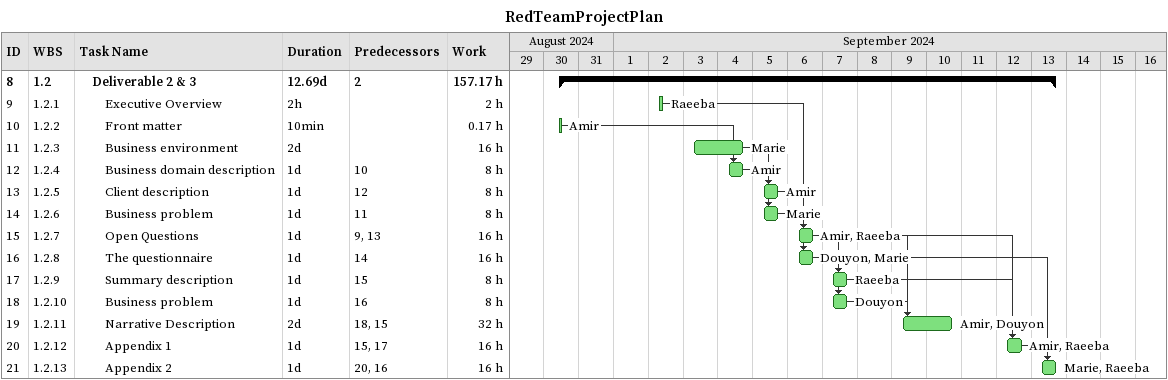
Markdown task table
RedTeamProjectPlan

| ID | WBS | Task | Duration | Start | Finish | Predecessors | Resources | Work (h) |
|---|---|---|---|---|---|---|---|---|
| 8 | 1.2 | **Deliverable 2 & 3** | 12.69d | 2024-08-30 | 2024-09-13 | 2 |  | 157.17 |
| 9 | 1.2.1 | Executive Overview | 2h | 2024-09-02 | 2024-09-02 |  | Raeeba | 2 |
| 10 | 1.2.2 | Front matter | 10min | 2024-08-30 | 2024-08-30 |  | Amir | 0.17 |
| 11 | 1.2.3 | Business environment | 2d | 2024-09-03 | 2024-09-04 |  | Marie | 16 |
| 12 | 1.2.4 | Business domain description | 1d | 2024-09-04 | 2024-09-04 | 10 | Amir | 8 |
| 13 | 1.2.5 | Client description | 1d | 2024-09-05 | 2024-09-05 | 12 | Amir | 8 |
| 14 | 1.2.6 | Business problem | 1d | 2024-09-05 | 2024-09-05 | 11 | Marie | 8 |
| 15 | 1.2.7 | Open Questions | 1d | 2024-09-06 | 2024-09-06 | 9, 13 | Amir, Raeeba | 16 |
| 16 | 1.2.8 | The questionnaire | 1d | 2024-09-06 | 2024-09-06 | 14 | Douyon, Marie | 16 |
| 17 | 1.2.9 | Summary description | 1d | 2024-09-07 | 2024-09-07 | 15 | Raeeba | 8 |
| 18 | 1.2.10 | Business problem | 1d | 2024-09-07 | 2024-09-07 | 16 | Douyon | 8 |
| 19 | 1.2.11 | Narrative Description | 2d | 2024-09-09 | 2024-09-10 | 18, 15 | Amir, Douyon | 32 |
| 20 | 1.2.12 | Appendix 1 | 1d | 2024-09-12 | 2024-09-12 | 15, 17 | Amir, Raeeba | 16 |
| 21 | 1.2.13 | Appendix 2 | 1d | 2024-09-13 | 2024-09-13 | 20, 16 | Marie, Raeeba | 16 |
